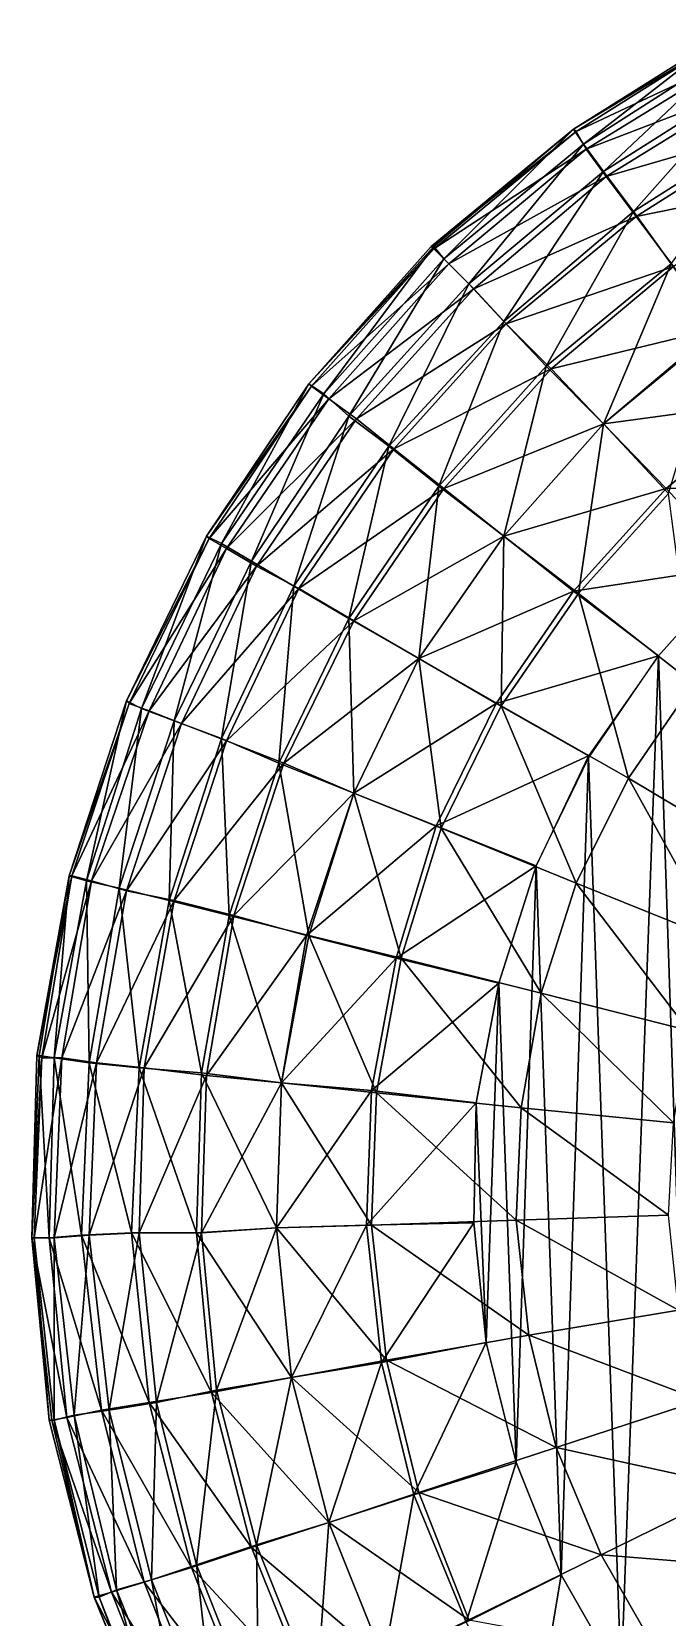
# Model space of a CAD drawing. Header units: metres. Extents: x -0.053 to 0.053, y -0.053 to 0.052.
# Drawn here: x -0.0526 to -0.0272, y -0.017 to 0.0465 of the extents above; entities that cross this region are included whole.
import ezdxf

# ---------------------------------------------------------------- set-up
doc = ezdxf.new("R2010")
doc.units = ezdxf.units.M
doc.layers.add('Object_1', color=22, linetype='CONTINUOUS')
doc.layers.add('Object_2', color=22, linetype='CONTINUOUS')

msp = doc.modelspace()

# ---------------------------------------------------------------- linework, layer by layer
at = {"layer": 'Object_1'}
for points in [[(-0.0309, 0.0426, 0.0139), (-0.0305, 0.042, 0.0215), (-0.0247, 0.0465, 0.0139)], [(-0.0309, 0.0426, 0.0065), (-0.0309, 0.0426, 0.0139), (-0.0247, 0.0465, 0.0065)], [(-0.0247, 0.0465, 0.0139), (-0.0247, 0.0465, 0.0065), (-0.0309, 0.0426, 0.0139)], [(-0.0247, 0.0465, 0.0065), (-0.0246, 0.0464, 0.0041), (-0.0309, 0.0426, 0.0065)], [(-0.0308, 0.0425, 0.0041), (-0.0309, 0.0426, 0.0065), (-0.0246, 0.0464, 0.0041)], [(-0.0246, 0.0464, 0.0041), (-0.0242, 0.0456, -0.0025), (-0.0308, 0.0425, 0.0041)], [(-0.0244, 0.0459, 0.0215), (-0.0247, 0.0465, 0.0139), (-0.0305, 0.042, 0.0215)], [(-0.0305, 0.042, 0.0215), (-0.0297, 0.0409, 0.0295), (-0.0244, 0.0459, 0.0215)], [(-0.0237, 0.0447, 0.0295), (-0.0244, 0.0459, 0.0215), (-0.0297, 0.0409, 0.0295)], [(-0.0304, 0.0418, -0.0025), (-0.0308, 0.0425, 0.0041), (-0.0242, 0.0456, -0.0025)], [(-0.0242, 0.0456, -0.0025), (-0.0236, 0.0444, -0.0086), (-0.0304, 0.0418, -0.0025)], [(-0.0297, 0.0409, 0.0295), (-0.0285, 0.0393, 0.0378), (-0.0237, 0.0447, 0.0295)], [(-0.0228, 0.0429, 0.0378), (-0.0237, 0.0447, 0.0295), (-0.0285, 0.0393, 0.0378)], [(-0.0296, 0.0407, -0.0086), (-0.0304, 0.0418, -0.0025), (-0.0236, 0.0444, -0.0086)], [(-0.0236, 0.0444, -0.0086), (-0.0227, 0.0427, -0.0144), (-0.0296, 0.0407, -0.0086)], [(-0.0366, 0.0379, 0.0065), (-0.0365, 0.0379, 0.0139), (-0.0309, 0.0426, 0.0065)], [(-0.0309, 0.0426, 0.0065), (-0.0308, 0.0425, 0.0041), (-0.0366, 0.0379, 0.0065)], [(-0.0365, 0.0379, 0.0139), (-0.0361, 0.0374, 0.0215), (-0.0309, 0.0426, 0.0139)], [(-0.0309, 0.0426, 0.0139), (-0.0309, 0.0426, 0.0065), (-0.0365, 0.0379, 0.0139)], [(-0.0305, 0.042, 0.0215), (-0.0309, 0.0426, 0.0139), (-0.0361, 0.0374, 0.0215)], [(-0.0284, 0.0391, -0.0144), (-0.0296, 0.0407, -0.0086), (-0.0227, 0.0427, -0.0144)], [(-0.0285, 0.0393, 0.0378), (-0.027, 0.0372, 0.0456), (-0.0228, 0.0429, 0.0378)], [(-0.0227, 0.0427, -0.0144), (-0.0215, 0.0405, -0.0197), (-0.0284, 0.0391, -0.0144)], [(-0.0365, 0.0378, 0.0041), (-0.0366, 0.0379, 0.0065), (-0.0308, 0.0425, 0.0041)], [(-0.0308, 0.0425, 0.0041), (-0.0304, 0.0418, -0.0025), (-0.0365, 0.0378, 0.0041)], [(-0.0361, 0.0374, 0.0215), (-0.0351, 0.0364, 0.0295), (-0.0305, 0.042, 0.0215)], [(-0.0297, 0.0409, 0.0295), (-0.0305, 0.042, 0.0215), (-0.0351, 0.0364, 0.0295)], [(-0.0359, 0.0372, -0.0025), (-0.0365, 0.0378, 0.0041), (-0.0304, 0.0418, -0.0025)], [(-0.0304, 0.0418, -0.0025), (-0.0296, 0.0407, -0.0086), (-0.0359, 0.0372, -0.0025)], [(-0.0349, 0.0362, -0.0086), (-0.0359, 0.0372, -0.0025), (-0.0296, 0.0407, -0.0086)], [(-0.0351, 0.0364, 0.0295), (-0.0337, 0.0349, 0.0378), (-0.0297, 0.0409, 0.0295)], [(-0.0296, 0.0407, -0.0086), (-0.0284, 0.0391, -0.0144), (-0.0349, 0.0362, -0.0086)], [(-0.0285, 0.0393, 0.0378), (-0.0297, 0.0409, 0.0295), (-0.0337, 0.0349, 0.0378)], [(-0.0269, 0.0371, -0.0197), (-0.0284, 0.0391, -0.0144), (-0.0215, 0.0405, -0.0197)], [(-0.0336, 0.0348, -0.0144), (-0.0349, 0.0362, -0.0086), (-0.0284, 0.0391, -0.0144)], [(-0.0337, 0.0349, 0.0378), (-0.032, 0.0331, 0.0456), (-0.0285, 0.0393, 0.0378)], [(-0.0284, 0.0391, -0.0144), (-0.0269, 0.0371, -0.0197), (-0.0336, 0.0348, -0.0144)], [(-0.027, 0.0372, 0.0456), (-0.0285, 0.0393, 0.0378), (-0.032, 0.0331, 0.0456)], [(-0.0415, 0.0324, 0.0139), (-0.0409, 0.032, 0.0215), (-0.0365, 0.0379, 0.0139)], [(-0.0415, 0.0324, 0.0065), (-0.0415, 0.0324, 0.0139), (-0.0366, 0.0379, 0.0065)], [(-0.0365, 0.0379, 0.0139), (-0.0366, 0.0379, 0.0065), (-0.0415, 0.0324, 0.0139)], [(-0.0366, 0.0379, 0.0065), (-0.0365, 0.0378, 0.0041), (-0.0415, 0.0324, 0.0065)], [(-0.0414, 0.0323, 0.0041), (-0.0415, 0.0324, 0.0065), (-0.0365, 0.0378, 0.0041)], [(-0.0365, 0.0378, 0.0041), (-0.0359, 0.0372, -0.0025), (-0.0414, 0.0323, 0.0041)], [(-0.0361, 0.0374, 0.0215), (-0.0365, 0.0379, 0.0139), (-0.0409, 0.032, 0.0215)], [(-0.0407, 0.0318, -0.0025), (-0.0414, 0.0323, 0.0041), (-0.0359, 0.0372, -0.0025)], [(-0.0409, 0.032, 0.0215), (-0.0399, 0.0311, 0.0295), (-0.0361, 0.0374, 0.0215)], [(-0.0359, 0.0372, -0.0025), (-0.0349, 0.0362, -0.0086), (-0.0407, 0.0318, -0.0025)], [(-0.0351, 0.0364, 0.0295), (-0.0361, 0.0374, 0.0215), (-0.0399, 0.0311, 0.0295)], [(-0.0318, 0.033, -0.0197), (-0.0336, 0.0348, -0.0144), (-0.0269, 0.0371, -0.0197)], [(-0.032, 0.0331, 0.0456), (-0.0297, 0.0308, 0.0536), (-0.027, 0.0372, 0.0456)], [(-0.0269, 0.0371, -0.0197), (-0.0252, 0.0346, -0.0246), (-0.0318, 0.033, -0.0197)], [(-0.0251, 0.0346, 0.0536), (-0.027, 0.0372, 0.0456), (-0.0297, 0.0308, 0.0536)], [(-0.0396, 0.031, -0.0086), (-0.0407, 0.0318, -0.0025), (-0.0349, 0.0362, -0.0086)], [(-0.0399, 0.0311, 0.0295), (-0.0383, 0.0299, 0.0378), (-0.0351, 0.0364, 0.0295)], [(-0.0349, 0.0362, -0.0086), (-0.0336, 0.0348, -0.0144), (-0.0396, 0.031, -0.0086)], [(-0.0337, 0.0349, 0.0378), (-0.0351, 0.0364, 0.0295), (-0.0383, 0.0299, 0.0378)], [(-0.0381, 0.0298, -0.0144), (-0.0396, 0.031, -0.0086), (-0.0336, 0.0348, -0.0144)], [(-0.0383, 0.0299, 0.0378), (-0.0363, 0.0283, 0.0456), (-0.0337, 0.0349, 0.0378)], [(-0.0336, 0.0348, -0.0144), (-0.0318, 0.033, -0.0197), (-0.0381, 0.0298, -0.0144)], [(-0.032, 0.0331, 0.0456), (-0.0337, 0.0349, 0.0378), (-0.0363, 0.0283, 0.0456)], [(-0.0297, 0.0308, -0.0246), (-0.0318, 0.033, -0.0197), (-0.0252, 0.0346, -0.0246)], [(-0.0297, 0.0308, 0.0536), (-0.0271, 0.028, 0.0615), (-0.0251, 0.0346, 0.0536)], [(-0.0252, 0.0346, -0.0246), (-0.023, 0.0317, -0.0292), (-0.0297, 0.0308, -0.0246)], [(-0.0363, 0.0283, 0.0456), (-0.0337, 0.0263, 0.0536), (-0.032, 0.0331, 0.0456)], [(-0.0297, 0.0308, 0.0536), (-0.032, 0.0331, 0.0456), (-0.0337, 0.0263, 0.0536)], [(-0.0456, 0.0263, 0.0139), (-0.045, 0.026, 0.0215), (-0.0415, 0.0324, 0.0139)], [(-0.0456, 0.0263, 0.0065), (-0.0456, 0.0263, 0.0139), (-0.0415, 0.0324, 0.0065)], [(-0.0415, 0.0324, 0.0139), (-0.0415, 0.0324, 0.0065), (-0.0456, 0.0263, 0.0139)], [(-0.0415, 0.0324, 0.0065), (-0.0414, 0.0323, 0.0041), (-0.0456, 0.0263, 0.0065)], [(-0.0409, 0.032, 0.0215), (-0.0415, 0.0324, 0.0139), (-0.045, 0.026, 0.0215)], [(-0.0361, 0.0282, -0.0197), (-0.0381, 0.0298, -0.0144), (-0.0318, 0.033, -0.0197)], [(-0.0318, 0.033, -0.0197), (-0.0297, 0.0308, -0.0246), (-0.0361, 0.0282, -0.0197)], [(-0.0455, 0.0262, 0.0041), (-0.0456, 0.0263, 0.0065), (-0.0414, 0.0323, 0.0041)], [(-0.0414, 0.0323, 0.0041), (-0.0407, 0.0318, -0.0025), (-0.0455, 0.0262, 0.0041)], [(-0.0448, 0.0258, -0.0025), (-0.0455, 0.0262, 0.0041), (-0.0407, 0.0318, -0.0025)], [(-0.045, 0.026, 0.0215), (-0.0438, 0.0253, 0.0295), (-0.0409, 0.032, 0.0215)], [(-0.0407, 0.0318, -0.0025), (-0.0396, 0.031, -0.0086), (-0.0448, 0.0258, -0.0025)], [(-0.0399, 0.0311, 0.0295), (-0.0409, 0.032, 0.0215), (-0.0438, 0.0253, 0.0295)], [(-0.0272, 0.0282, -0.0292), (-0.0297, 0.0308, -0.0246), (-0.023, 0.0317, -0.0292)], [(-0.023, 0.0317, -0.0292), (-0.0205, 0.0283, -0.0334), (-0.0272, 0.0282, -0.0292)], [(-0.0436, 0.0251, -0.0086), (-0.0448, 0.0258, -0.0025), (-0.0396, 0.031, -0.0086)], [(-0.0438, 0.0253, 0.0295), (-0.0421, 0.0243, 0.0378), (-0.0399, 0.0311, 0.0295)], [(-0.0396, 0.031, -0.0086), (-0.0381, 0.0298, -0.0144), (-0.0436, 0.0251, -0.0086)], [(-0.0383, 0.0299, 0.0378), (-0.0399, 0.0311, 0.0295), (-0.0421, 0.0243, 0.0378)], [(-0.0337, 0.0263, -0.0246), (-0.0361, 0.0282, -0.0197), (-0.0297, 0.0308, -0.0246)], [(-0.0337, 0.0263, 0.0536), (-0.0307, 0.024, 0.0615), (-0.0297, 0.0308, 0.0536)], [(-0.0297, 0.0308, -0.0246), (-0.0272, 0.0282, -0.0292), (-0.0337, 0.0263, -0.0246)], [(-0.0271, 0.028, 0.0615), (-0.0297, 0.0308, 0.0536), (-0.0307, 0.024, 0.0615)], [(-0.0421, 0.0243, 0.0378), (-0.0399, 0.023, 0.0456), (-0.0383, 0.0299, 0.0378)], [(-0.0363, 0.0283, 0.0456), (-0.0383, 0.0299, 0.0378), (-0.0399, 0.023, 0.0456)], [(-0.0419, 0.0242, -0.0144), (-0.0436, 0.0251, -0.0086), (-0.0381, 0.0298, -0.0144)], [(-0.0381, 0.0298, -0.0144), (-0.0361, 0.0282, -0.0197), (-0.0419, 0.0242, -0.0144)], [(-0.0397, 0.0229, -0.0197), (-0.0419, 0.0242, -0.0144), (-0.0361, 0.0282, -0.0197)], [(-0.0399, 0.023, 0.0456), (-0.0371, 0.0214, 0.0536), (-0.0363, 0.0283, 0.0456)], [(-0.0361, 0.0282, -0.0197), (-0.0337, 0.0263, -0.0246), (-0.0397, 0.0229, -0.0197)], [(-0.0337, 0.0263, 0.0536), (-0.0363, 0.0283, 0.0456), (-0.0371, 0.0214, 0.0536)], [(-0.0309, 0.0241, -0.0292), (-0.0337, 0.0263, -0.0246), (-0.0272, 0.0282, -0.0292)], [(-0.0272, 0.0282, -0.0292), (-0.0243, 0.0251, -0.0334), (-0.0309, 0.0241, -0.0292)], [(-0.0307, 0.024, 0.0615), (-0.0261, 0.0204, 0.072), (-0.0271, 0.028, 0.0615)], [(-0.0243, 0.0251, -0.0334), (-0.0272, 0.0282, -0.0292), (-0.0205, 0.0283, -0.0334)], [(-0.0488, 0.0197, 0.0139), (-0.0482, 0.0194, 0.0215), (-0.0456, 0.0263, 0.0139)], [(-0.0488, 0.0197, 0.0065), (-0.0488, 0.0197, 0.0139), (-0.0456, 0.0263, 0.0065)], [(-0.0456, 0.0263, 0.0139), (-0.0456, 0.0263, 0.0065), (-0.0488, 0.0197, 0.0139)], [(-0.0456, 0.0263, 0.0065), (-0.0455, 0.0262, 0.0041), (-0.0488, 0.0197, 0.0065)], [(-0.0487, 0.0196, 0.0041), (-0.0488, 0.0197, 0.0065), (-0.0455, 0.0262, 0.0041)], [(-0.0455, 0.0262, 0.0041), (-0.0448, 0.0258, -0.0025), (-0.0487, 0.0196, 0.0041)], [(-0.045, 0.026, 0.0215), (-0.0456, 0.0263, 0.0139), (-0.0482, 0.0194, 0.0215)], [(-0.0371, 0.0214, -0.0246), (-0.0397, 0.0229, -0.0197), (-0.0337, 0.0263, -0.0246)], [(-0.0371, 0.0214, 0.0536), (-0.0338, 0.0195, 0.0615), (-0.0337, 0.0263, 0.0536)], [(-0.0337, 0.0263, -0.0246), (-0.0309, 0.0241, -0.0292), (-0.0371, 0.0214, -0.0246)], [(-0.0307, 0.024, 0.0615), (-0.0337, 0.0263, 0.0536), (-0.0338, 0.0195, 0.0615)], [(-0.0479, 0.0193, -0.0025), (-0.0487, 0.0196, 0.0041), (-0.0448, 0.0258, -0.0025)], [(-0.0482, 0.0194, 0.0215), (-0.0469, 0.0189, 0.0295), (-0.045, 0.026, 0.0215)], [(-0.0448, 0.0258, -0.0025), (-0.0436, 0.0251, -0.0086), (-0.0479, 0.0193, -0.0025)], [(-0.0438, 0.0253, 0.0295), (-0.045, 0.026, 0.0215), (-0.0469, 0.0189, 0.0295)], [(-0.0466, 0.0188, -0.0086), (-0.0479, 0.0193, -0.0025), (-0.0436, 0.0251, -0.0086)], [(-0.0469, 0.0189, 0.0295), (-0.045, 0.0182, 0.0378), (-0.0438, 0.0253, 0.0295)], [(-0.0436, 0.0251, -0.0086), (-0.0419, 0.0242, -0.0144), (-0.0466, 0.0188, -0.0086)], [(-0.0421, 0.0243, 0.0378), (-0.0438, 0.0253, 0.0295), (-0.045, 0.0182, 0.0378)], [(-0.0275, 0.0215, -0.0334), (-0.0309, 0.0241, -0.0292), (-0.0243, 0.0251, -0.0334)], [(-0.0448, 0.0181, -0.0144), (-0.0466, 0.0188, -0.0086), (-0.0419, 0.0242, -0.0144)], [(-0.045, 0.0182, 0.0378), (-0.0427, 0.0172, 0.0456), (-0.0421, 0.0243, 0.0378)], [(-0.0419, 0.0242, -0.0144), (-0.0397, 0.0229, -0.0197), (-0.0448, 0.0181, -0.0144)], [(-0.0399, 0.023, 0.0456), (-0.0421, 0.0243, 0.0378), (-0.0427, 0.0172, 0.0456)], [(-0.034, 0.0196, -0.0292), (-0.0371, 0.0214, -0.0246), (-0.0309, 0.0241, -0.0292)], [(-0.0309, 0.0241, -0.0292), (-0.0275, 0.0215, -0.0334), (-0.034, 0.0196, -0.0292)], [(-0.0338, 0.0195, 0.0615), (-0.0287, 0.0166, 0.072), (-0.0307, 0.024, 0.0615)], [(-0.0261, 0.0204, 0.072), (-0.0307, 0.024, 0.0615), (-0.0287, 0.0166, 0.072)], [(-0.0425, 0.0172, -0.0197), (-0.0448, 0.0181, -0.0144), (-0.0397, 0.0229, -0.0197)], [(-0.0427, 0.0172, 0.0456), (-0.0397, 0.016, 0.0536), (-0.0399, 0.023, 0.0456)], [(-0.0397, 0.0229, -0.0197), (-0.0371, 0.0214, -0.0246), (-0.0425, 0.0172, -0.0197)], [(-0.0371, 0.0214, 0.0536), (-0.0399, 0.023, 0.0456), (-0.0397, 0.016, 0.0536)], [(-0.0397, 0.016, -0.0246), (-0.0425, 0.0172, -0.0197), (-0.0371, 0.0214, -0.0246)], [(-0.0397, 0.016, 0.0536), (-0.0362, 0.0146, 0.0615), (-0.0371, 0.0214, 0.0536)], [(-0.0371, 0.0214, -0.0246), (-0.034, 0.0196, -0.0292), (-0.0397, 0.016, -0.0246)], [(-0.0338, 0.0195, 0.0615), (-0.0371, 0.0214, 0.0536), (-0.0362, 0.0146, 0.0615)], [(-0.0303, 0.0175, -0.0334), (-0.034, 0.0196, -0.0292), (-0.0275, 0.0215, -0.0334)], [(-0.0287, 0.0166, 0.072), (-0.0235, 0.0135, 0.0825), (-0.0261, 0.0204, 0.072)], [(-0.0511, 0.0127, 0.0139), (-0.0504, 0.0125, 0.0215), (-0.0488, 0.0197, 0.0139)], [(-0.0511, 0.0127, 0.0065), (-0.0511, 0.0127, 0.0139), (-0.0488, 0.0197, 0.0065)], [(-0.0488, 0.0197, 0.0139), (-0.0488, 0.0197, 0.0065), (-0.0511, 0.0127, 0.0139)], [(-0.0488, 0.0197, 0.0065), (-0.0487, 0.0196, 0.0041), (-0.0511, 0.0127, 0.0065)], [(-0.0482, 0.0194, 0.0215), (-0.0488, 0.0197, 0.0139), (-0.0504, 0.0125, 0.0215)], [(-0.051, 0.0127, 0.0041), (-0.0511, 0.0127, 0.0065), (-0.0487, 0.0196, 0.0041)], [(-0.0487, 0.0196, 0.0041), (-0.0479, 0.0193, -0.0025), (-0.051, 0.0127, 0.0041)], [(-0.0502, 0.0125, -0.0025), (-0.051, 0.0127, 0.0041), (-0.0479, 0.0193, -0.0025)], [(-0.0504, 0.0125, 0.0215), (-0.0491, 0.0122, 0.0295), (-0.0482, 0.0194, 0.0215)], [(-0.0479, 0.0193, -0.0025), (-0.0466, 0.0188, -0.0086), (-0.0502, 0.0125, -0.0025)], [(-0.0469, 0.0189, 0.0295), (-0.0482, 0.0194, 0.0215), (-0.0491, 0.0122, 0.0295)], [(-0.0364, 0.0147, -0.0292), (-0.0397, 0.016, -0.0246), (-0.034, 0.0196, -0.0292)], [(-0.034, 0.0196, -0.0292), (-0.0303, 0.0175, -0.0334), (-0.0364, 0.0147, -0.0292)], [(-0.0362, 0.0146, 0.0615), (-0.0308, 0.0124, 0.072), (-0.0338, 0.0195, 0.0615)], [(-0.0287, 0.0166, 0.072), (-0.0338, 0.0195, 0.0615), (-0.0308, 0.0124, 0.072)], [(-0.0488, 0.0121, -0.0086), (-0.0502, 0.0125, -0.0025), (-0.0466, 0.0188, -0.0086)], [(-0.0491, 0.0122, 0.0295), (-0.0471, 0.0117, 0.0378), (-0.0469, 0.0189, 0.0295)], [(-0.0466, 0.0188, -0.0086), (-0.0448, 0.0181, -0.0144), (-0.0488, 0.0121, -0.0086)], [(-0.045, 0.0182, 0.0378), (-0.0469, 0.0189, 0.0295), (-0.0471, 0.0117, 0.0378)], [(-0.0469, 0.0117, -0.0144), (-0.0488, 0.0121, -0.0086), (-0.0448, 0.0181, -0.0144)], [(-0.0471, 0.0117, 0.0378), (-0.0447, 0.0111, 0.0456), (-0.045, 0.0182, 0.0378)], [(-0.0448, 0.0181, -0.0144), (-0.0425, 0.0172, -0.0197), (-0.0469, 0.0117, -0.0144)], [(-0.0427, 0.0172, 0.0456), (-0.045, 0.0182, 0.0378), (-0.0447, 0.0111, 0.0456)], [(-0.0445, 0.0111, -0.0197), (-0.0469, 0.0117, -0.0144), (-0.0425, 0.0172, -0.0197)], [(-0.0447, 0.0111, 0.0456), (-0.0415, 0.0103, 0.0536), (-0.0427, 0.0172, 0.0456)], [(-0.0425, 0.0172, -0.0197), (-0.0397, 0.016, -0.0246), (-0.0445, 0.0111, -0.0197)], [(-0.0397, 0.016, 0.0536), (-0.0427, 0.0172, 0.0456), (-0.0415, 0.0103, 0.0536)], [(-0.0324, 0.0131, -0.0334), (-0.0364, 0.0147, -0.0292), (-0.0303, 0.0175, -0.0334)], [(-0.0308, 0.0124, 0.072), (-0.0251, 0.0101, 0.0825), (-0.0287, 0.0166, 0.072)], [(-0.0235, 0.0135, 0.0825), (-0.0287, 0.0166, 0.072), (-0.0251, 0.0101, 0.0825)], [(-0.0416, 0.0103, -0.0246), (-0.0445, 0.0111, -0.0197), (-0.0397, 0.016, -0.0246)], [(-0.0397, 0.016, -0.0246), (-0.0364, 0.0147, -0.0292), (-0.0416, 0.0103, -0.0246)], [(-0.0415, 0.0103, 0.0536), (-0.0378, 0.0094, 0.0615), (-0.0397, 0.016, 0.0536)], [(-0.0362, 0.0146, 0.0615), (-0.0397, 0.016, 0.0536), (-0.0378, 0.0094, 0.0615)], [(-0.038, 0.0094, -0.0292), (-0.0416, 0.0103, -0.0246), (-0.0364, 0.0147, -0.0292)], [(-0.0364, 0.0147, -0.0292), (-0.0324, 0.0131, -0.0334), (-0.038, 0.0094, -0.0292)], [(-0.0378, 0.0094, 0.0615), (-0.0322, 0.008, 0.072), (-0.0362, 0.0146, 0.0615)], [(-0.0308, 0.0124, 0.072), (-0.0362, 0.0146, 0.0615), (-0.0322, 0.008, 0.072)], [(-0.0339, 0.0084, -0.0334), (-0.038, 0.0094, -0.0292), (-0.0324, 0.0131, -0.0334)], [(-0.0524, 0.0055, 0.0065), (-0.0523, 0.0055, 0.0139), (-0.0511, 0.0127, 0.0065)], [(-0.0522, 0.0054, 0.0041), (-0.0524, 0.0055, 0.0065), (-0.051, 0.0127, 0.0041)], [(-0.0511, 0.0127, 0.0065), (-0.051, 0.0127, 0.0041), (-0.0524, 0.0055, 0.0065)], [(-0.0523, 0.0055, 0.0139), (-0.0517, 0.0054, 0.0215), (-0.0511, 0.0127, 0.0139)], [(-0.0511, 0.0127, 0.0139), (-0.0511, 0.0127, 0.0065), (-0.0523, 0.0055, 0.0139)], [(-0.051, 0.0127, 0.0041), (-0.0502, 0.0125, -0.0025), (-0.0522, 0.0054, 0.0041)], [(-0.0514, 0.0054, -0.0025), (-0.0522, 0.0054, 0.0041), (-0.0502, 0.0125, -0.0025)], [(-0.0504, 0.0125, 0.0215), (-0.0511, 0.0127, 0.0139), (-0.0517, 0.0054, 0.0215)], [(-0.0517, 0.0054, 0.0215), (-0.0503, 0.0052, 0.0295), (-0.0504, 0.0125, 0.0215)], [(-0.0502, 0.0125, -0.0025), (-0.0488, 0.0121, -0.0086), (-0.0514, 0.0054, -0.0025)], [(-0.05, 0.0052, -0.0086), (-0.0514, 0.0054, -0.0025), (-0.0488, 0.0121, -0.0086)], [(-0.0491, 0.0122, 0.0295), (-0.0504, 0.0125, 0.0215), (-0.0503, 0.0052, 0.0295)], [(-0.0503, 0.0052, 0.0295), (-0.0483, 0.005, 0.0378), (-0.0491, 0.0122, 0.0295)], [(-0.0488, 0.0121, -0.0086), (-0.0469, 0.0117, -0.0144), (-0.05, 0.0052, -0.0086)], [(-0.0471, 0.0117, 0.0378), (-0.0491, 0.0122, 0.0295), (-0.0483, 0.005, 0.0378)], [(-0.0322, 0.008, 0.072), (-0.0263, 0.0065, 0.0825), (-0.0308, 0.0124, 0.072)], [(-0.0251, 0.0101, 0.0825), (-0.0308, 0.0124, 0.072), (-0.0263, 0.0065, 0.0825)], [(-0.0481, 0.005, -0.0144), (-0.05, 0.0052, -0.0086), (-0.0469, 0.0117, -0.0144)], [(-0.0483, 0.005, 0.0378), (-0.0458, 0.0048, 0.0456), (-0.0471, 0.0117, 0.0378)], [(-0.0469, 0.0117, -0.0144), (-0.0445, 0.0111, -0.0197), (-0.0481, 0.005, -0.0144)], [(-0.0447, 0.0111, 0.0456), (-0.0471, 0.0117, 0.0378), (-0.0458, 0.0048, 0.0456)], [(-0.0456, 0.0047, -0.0197), (-0.0481, 0.005, -0.0144), (-0.0445, 0.0111, -0.0197)], [(-0.0458, 0.0048, 0.0456), (-0.0426, 0.0044, 0.0536), (-0.0447, 0.0111, 0.0456)], [(-0.0445, 0.0111, -0.0197), (-0.0416, 0.0103, -0.0246), (-0.0456, 0.0047, -0.0197)], [(-0.0415, 0.0103, 0.0536), (-0.0447, 0.0111, 0.0456), (-0.0426, 0.0044, 0.0536)], [(-0.0426, 0.0044, -0.0246), (-0.0456, 0.0047, -0.0197), (-0.0416, 0.0103, -0.0246)], [(-0.0426, 0.0044, 0.0536), (-0.0388, 0.004, 0.0615), (-0.0415, 0.0103, 0.0536)], [(-0.0416, 0.0103, -0.0246), (-0.038, 0.0094, -0.0292), (-0.0426, 0.0044, -0.0246)], [(-0.0378, 0.0094, 0.0615), (-0.0415, 0.0103, 0.0536), (-0.0388, 0.004, 0.0615)], [(-0.039, 0.0041, -0.0292), (-0.0426, 0.0044, -0.0246), (-0.038, 0.0094, -0.0292)], [(-0.038, 0.0094, -0.0292), (-0.0339, 0.0084, -0.0334), (-0.039, 0.0041, -0.0292)], [(-0.0388, 0.004, 0.0615), (-0.033, 0.0034, 0.072), (-0.0378, 0.0094, 0.0615)], [(-0.0322, 0.008, 0.072), (-0.0378, 0.0094, 0.0615), (-0.033, 0.0034, 0.072)], [(-0.0348, 0.0036, -0.0334), (-0.039, 0.0041, -0.0292), (-0.0339, 0.0084, -0.0334)], [(-0.033, 0.0034, 0.072), (-0.0269, 0.0028, 0.0825), (-0.0322, 0.008, 0.072)], [(-0.0263, 0.0065, 0.0825), (-0.0322, 0.008, 0.072), (-0.0269, 0.0028, 0.0825)], [(-0.0526, -0.0018, 0.0139), (-0.0519, -0.0018, 0.0215), (-0.0523, 0.0055, 0.0139)], [(-0.0526, -0.0018, 0.0065), (-0.0526, -0.0018, 0.0139), (-0.0524, 0.0055, 0.0065)], [(-0.0523, 0.0055, 0.0139), (-0.0524, 0.0055, 0.0065), (-0.0526, -0.0018, 0.0139)], [(-0.0524, 0.0055, 0.0065), (-0.0522, 0.0054, 0.0041), (-0.0526, -0.0018, 0.0065)], [(-0.0525, -0.0018, 0.0041), (-0.0526, -0.0018, 0.0065), (-0.0522, 0.0054, 0.0041)], [(-0.0517, -0.0018, -0.0025), (-0.0525, -0.0018, 0.0041), (-0.0514, 0.0054, -0.0025)], [(-0.0522, 0.0054, 0.0041), (-0.0514, 0.0054, -0.0025), (-0.0525, -0.0018, 0.0041)], [(-0.0517, 0.0054, 0.0215), (-0.0523, 0.0055, 0.0139), (-0.0519, -0.0018, 0.0215)], [(-0.0519, -0.0018, 0.0215), (-0.0506, -0.0017, 0.0295), (-0.0517, 0.0054, 0.0215)], [(-0.0503, 0.0052, 0.0295), (-0.0517, 0.0054, 0.0215), (-0.0506, -0.0017, 0.0295)], [(-0.0514, 0.0054, -0.0025), (-0.05, 0.0052, -0.0086), (-0.0517, -0.0018, -0.0025)], [(-0.0503, -0.0017, -0.0086), (-0.0517, -0.0018, -0.0025), (-0.05, 0.0052, -0.0086)], [(-0.0506, -0.0017, 0.0295), (-0.0486, -0.0016, 0.0378), (-0.0503, 0.0052, 0.0295)], [(-0.0483, 0.005, 0.0378), (-0.0503, 0.0052, 0.0295), (-0.0486, -0.0016, 0.0378)], [(-0.05, 0.0052, -0.0086), (-0.0481, 0.005, -0.0144), (-0.0503, -0.0017, -0.0086)], [(-0.0483, -0.0016, -0.0144), (-0.0503, -0.0017, -0.0086), (-0.0481, 0.005, -0.0144)], [(-0.0486, -0.0016, 0.0378), (-0.046, -0.0016, 0.0456), (-0.0483, 0.005, 0.0378)], [(-0.0458, 0.0048, 0.0456), (-0.0483, 0.005, 0.0378), (-0.046, -0.0016, 0.0456)], [(-0.0481, 0.005, -0.0144), (-0.0456, 0.0047, -0.0197), (-0.0483, -0.0016, -0.0144)], [(-0.0458, -0.0016, -0.0197), (-0.0483, -0.0016, -0.0144), (-0.0456, 0.0047, -0.0197)], [(-0.046, -0.0016, 0.0456), (-0.0428, -0.0014, 0.0536), (-0.0458, 0.0048, 0.0456)], [(-0.0426, 0.0044, 0.0536), (-0.0458, 0.0048, 0.0456), (-0.0428, -0.0014, 0.0536)], [(-0.0456, 0.0047, -0.0197), (-0.0426, 0.0044, -0.0246), (-0.0458, -0.0016, -0.0197)], [(-0.0428, -0.0014, -0.0246), (-0.0458, -0.0016, -0.0197), (-0.0426, 0.0044, -0.0246)], [(-0.0428, -0.0014, 0.0536), (-0.039, -0.0013, 0.0615), (-0.0426, 0.0044, 0.0536)], [(-0.0426, 0.0044, -0.0246), (-0.039, 0.0041, -0.0292), (-0.0428, -0.0014, -0.0246)], [(-0.0392, -0.0013, -0.0292), (-0.0428, -0.0014, -0.0246), (-0.039, 0.0041, -0.0292)], [(-0.0388, 0.004, 0.0615), (-0.0426, 0.0044, 0.0536), (-0.039, -0.0013, 0.0615)], [(-0.039, 0.0041, -0.0292), (-0.0348, 0.0036, -0.0334), (-0.0392, -0.0013, -0.0292)], [(-0.039, -0.0013, 0.0615), (-0.0332, -0.0011, 0.072), (-0.0388, 0.004, 0.0615)], [(-0.033, 0.0034, 0.072), (-0.0388, 0.004, 0.0615), (-0.0332, -0.0011, 0.072)], [(-0.0349, -0.0012, -0.0334), (-0.0392, -0.0013, -0.0292), (-0.0348, 0.0036, -0.0334)], [(-0.0332, -0.0011, 0.072), (-0.0271, -0.0009, 0.0825), (-0.033, 0.0034, 0.072)], [(-0.0269, 0.0028, 0.0825), (-0.033, 0.0034, 0.072), (-0.0271, -0.0009, 0.0825)], [(-0.0392, -0.0013, -0.0292), (-0.0349, -0.0012, -0.0334), (-0.0386, -0.0068, -0.0292)], [(-0.0332, -0.0011, 0.072), (-0.039, -0.0013, 0.0615), (-0.0327, -0.0057, 0.072)], [(-0.0344, -0.006, -0.0334), (-0.0386, -0.0068, -0.0292), (-0.0349, -0.0012, -0.0334)], [(-0.0271, -0.0009, 0.0825), (-0.0332, -0.0011, 0.072), (-0.0267, -0.0047, 0.0825)], [(-0.0327, -0.0057, 0.072), (-0.0267, -0.0047, 0.0825), (-0.0332, -0.0011, 0.072)], [(-0.0518, -0.0091, 0.0139), (-0.0512, -0.009, 0.0215), (-0.0526, -0.0018, 0.0139)], [(-0.0519, -0.0018, 0.0215), (-0.0526, -0.0018, 0.0139), (-0.0512, -0.009, 0.0215)], [(-0.0519, -0.0091, 0.0065), (-0.0518, -0.0091, 0.0139), (-0.0526, -0.0018, 0.0065)], [(-0.0526, -0.0018, 0.0139), (-0.0526, -0.0018, 0.0065), (-0.0518, -0.0091, 0.0139)], [(-0.0526, -0.0018, 0.0065), (-0.0525, -0.0018, 0.0041), (-0.0519, -0.0091, 0.0065)], [(-0.0517, -0.0091, 0.0041), (-0.0519, -0.0091, 0.0065), (-0.0525, -0.0018, 0.0041)], [(-0.0525, -0.0018, 0.0041), (-0.0517, -0.0018, -0.0025), (-0.0517, -0.0091, 0.0041)], [(-0.0506, -0.0017, 0.0295), (-0.0519, -0.0018, 0.0215), (-0.0498, -0.0087, 0.0295)], [(-0.0512, -0.009, 0.0215), (-0.0498, -0.0087, 0.0295), (-0.0519, -0.0018, 0.0215)], [(-0.0517, -0.0018, -0.0025), (-0.0503, -0.0017, -0.0086), (-0.0509, -0.0089, -0.0025)], [(-0.0509, -0.0089, -0.0025), (-0.0517, -0.0091, 0.0041), (-0.0517, -0.0018, -0.0025)], [(-0.0495, -0.0087, -0.0086), (-0.0509, -0.0089, -0.0025), (-0.0503, -0.0017, -0.0086)], [(-0.0486, -0.0016, 0.0378), (-0.0506, -0.0017, 0.0295), (-0.0479, -0.0084, 0.0378)], [(-0.0498, -0.0087, 0.0295), (-0.0479, -0.0084, 0.0378), (-0.0506, -0.0017, 0.0295)], [(-0.0503, -0.0017, -0.0086), (-0.0483, -0.0016, -0.0144), (-0.0495, -0.0087, -0.0086)], [(-0.0476, -0.0084, -0.0144), (-0.0495, -0.0087, -0.0086), (-0.0483, -0.0016, -0.0144)], [(-0.0479, -0.0084, 0.0378), (-0.0454, -0.008, 0.0456), (-0.0486, -0.0016, 0.0378)], [(-0.046, -0.0016, 0.0456), (-0.0486, -0.0016, 0.0378), (-0.0454, -0.008, 0.0456)], [(-0.0483, -0.0016, -0.0144), (-0.0458, -0.0016, -0.0197), (-0.0476, -0.0084, -0.0144)], [(-0.0452, -0.0079, -0.0197), (-0.0476, -0.0084, -0.0144), (-0.0458, -0.0016, -0.0197)], [(-0.0428, -0.0014, 0.0536), (-0.046, -0.0016, 0.0456), (-0.0422, -0.0074, 0.0536)], [(-0.0454, -0.008, 0.0456), (-0.0422, -0.0074, 0.0536), (-0.046, -0.0016, 0.0456)], [(-0.0458, -0.0016, -0.0197), (-0.0428, -0.0014, -0.0246), (-0.0452, -0.0079, -0.0197)], [(-0.0422, -0.0074, -0.0246), (-0.0452, -0.0079, -0.0197), (-0.0428, -0.0014, -0.0246)], [(-0.039, -0.0013, 0.0615), (-0.0428, -0.0014, 0.0536), (-0.0384, -0.0067, 0.0615)], [(-0.0428, -0.0014, -0.0246), (-0.0392, -0.0013, -0.0292), (-0.0422, -0.0074, -0.0246)], [(-0.0422, -0.0074, 0.0536), (-0.0384, -0.0067, 0.0615), (-0.0428, -0.0014, 0.0536)], [(-0.0386, -0.0068, -0.0292), (-0.0422, -0.0074, -0.0246), (-0.0392, -0.0013, -0.0292)], [(-0.0384, -0.0067, 0.0615), (-0.0327, -0.0057, 0.072), (-0.039, -0.0013, 0.0615)], [(-0.0267, -0.0047, 0.0825), (-0.0327, -0.0057, 0.072), (-0.0258, -0.0083, 0.0825)], [(-0.0327, -0.0057, 0.072), (-0.0384, -0.0067, 0.0615), (-0.0316, -0.0102, 0.072)], [(-0.0316, -0.0102, 0.072), (-0.0258, -0.0083, 0.0825), (-0.0327, -0.0057, 0.072)], [(-0.0386, -0.0068, -0.0292), (-0.0344, -0.006, -0.0334), (-0.0373, -0.0121, -0.0292)], [(-0.0332, -0.0108, -0.0334), (-0.0373, -0.0121, -0.0292), (-0.0344, -0.006, -0.0334)], [(-0.0384, -0.0067, 0.0615), (-0.0422, -0.0074, 0.0536), (-0.0371, -0.012, 0.0615)], [(-0.0422, -0.0074, -0.0246), (-0.0386, -0.0068, -0.0292), (-0.0407, -0.0132, -0.0246)], [(-0.0373, -0.0121, -0.0292), (-0.0407, -0.0132, -0.0246), (-0.0386, -0.0068, -0.0292)], [(-0.0371, -0.012, 0.0615), (-0.0316, -0.0102, 0.072), (-0.0384, -0.0067, 0.0615)], [(-0.0422, -0.0074, 0.0536), (-0.0454, -0.008, 0.0456), (-0.0407, -0.0132, 0.0536)], [(-0.0452, -0.0079, -0.0197), (-0.0422, -0.0074, -0.0246), (-0.0436, -0.0141, -0.0197)], [(-0.0407, -0.0132, -0.0246), (-0.0436, -0.0141, -0.0197), (-0.0422, -0.0074, -0.0246)], [(-0.0407, -0.0132, 0.0536), (-0.0371, -0.012, 0.0615), (-0.0422, -0.0074, 0.0536)], [(-0.0454, -0.008, 0.0456), (-0.0479, -0.0084, 0.0378), (-0.0438, -0.0142, 0.0456)], [(-0.0476, -0.0084, -0.0144), (-0.0452, -0.0079, -0.0197), (-0.046, -0.0149, -0.0144)], [(-0.0436, -0.0141, -0.0197), (-0.046, -0.0149, -0.0144), (-0.0452, -0.0079, -0.0197)], [(-0.0438, -0.0142, 0.0456), (-0.0407, -0.0132, 0.0536), (-0.0454, -0.008, 0.0456)], [(-0.0498, -0.0087, 0.0295), (-0.0512, -0.009, 0.0215), (-0.0481, -0.0156, 0.0295)], [(-0.0509, -0.0089, -0.0025), (-0.0495, -0.0087, -0.0086), (-0.0492, -0.0159, -0.0025)], [(-0.0479, -0.0084, 0.0378), (-0.0498, -0.0087, 0.0295), (-0.0462, -0.015, 0.0378)], [(-0.0481, -0.0156, 0.0295), (-0.0462, -0.015, 0.0378), (-0.0498, -0.0087, 0.0295)], [(-0.0495, -0.0087, -0.0086), (-0.0476, -0.0084, -0.0144), (-0.0478, -0.0155, -0.0086)], [(-0.0478, -0.0155, -0.0086), (-0.0492, -0.0159, -0.0025), (-0.0495, -0.0087, -0.0086)], [(-0.0462, -0.015, 0.0378), (-0.0438, -0.0142, 0.0456), (-0.0479, -0.0084, 0.0378)], [(-0.046, -0.0149, -0.0144), (-0.0478, -0.0155, -0.0086), (-0.0476, -0.0084, -0.0144)], [(-0.0258, -0.0083, 0.0825), (-0.0316, -0.0102, 0.072), (-0.0243, -0.0118, 0.0825)], [(-0.0501, -0.0162, 0.0065), (-0.0501, -0.0162, 0.0139), (-0.0519, -0.0091, 0.0065)], [(-0.0518, -0.0091, 0.0139), (-0.0519, -0.0091, 0.0065), (-0.0501, -0.0162, 0.0139)], [(-0.0519, -0.0091, 0.0065), (-0.0517, -0.0091, 0.0041), (-0.0501, -0.0162, 0.0065)], [(-0.0512, -0.009, 0.0215), (-0.0518, -0.0091, 0.0139), (-0.0494, -0.016, 0.0215)], [(-0.0501, -0.0162, 0.0139), (-0.0494, -0.016, 0.0215), (-0.0518, -0.0091, 0.0139)], [(-0.0517, -0.0091, 0.0041), (-0.0509, -0.0089, -0.0025), (-0.0499, -0.0162, 0.0041)], [(-0.0499, -0.0162, 0.0041), (-0.0501, -0.0162, 0.0065), (-0.0517, -0.0091, 0.0041)], [(-0.0494, -0.016, 0.0215), (-0.0481, -0.0156, 0.0295), (-0.0512, -0.009, 0.0215)], [(-0.0492, -0.0159, -0.0025), (-0.0499, -0.0162, 0.0041), (-0.0509, -0.0089, -0.0025)], [(-0.0316, -0.0102, 0.072), (-0.0371, -0.012, 0.0615), (-0.0298, -0.0145, 0.072)], [(-0.0298, -0.0145, 0.072), (-0.0243, -0.0118, 0.0825), (-0.0316, -0.0102, 0.072)], [(-0.0373, -0.0121, -0.0292), (-0.0332, -0.0108, -0.0334), (-0.0352, -0.0172, -0.0292)], [(-0.0314, -0.0153, -0.0334), (-0.0352, -0.0172, -0.0292), (-0.0332, -0.0108, -0.0334)], [(-0.0371, -0.012, 0.0615), (-0.0407, -0.0132, 0.0536), (-0.0351, -0.0171, 0.0615)], [(-0.0351, -0.0171, 0.0615), (-0.0298, -0.0145, 0.072), (-0.0371, -0.012, 0.0615)], [(-0.0243, -0.0118, 0.0825), (-0.0298, -0.0145, 0.072), (-0.0224, -0.0151, 0.0825)], [(-0.0407, -0.0132, -0.0246), (-0.0373, -0.0121, -0.0292), (-0.0385, -0.0187, -0.0246)], [(-0.0352, -0.0172, -0.0292), (-0.0385, -0.0187, -0.0246), (-0.0373, -0.0121, -0.0292)], [(-0.0407, -0.0132, 0.0536), (-0.0438, -0.0142, 0.0456), (-0.0385, -0.0187, 0.0536)], [(-0.0436, -0.0141, -0.0197), (-0.0407, -0.0132, -0.0246), (-0.0412, -0.0201, -0.0197)], [(-0.0385, -0.0187, -0.0246), (-0.0412, -0.0201, -0.0197), (-0.0407, -0.0132, -0.0246)], [(-0.0385, -0.0187, 0.0536), (-0.0351, -0.0171, 0.0615), (-0.0407, -0.0132, 0.0536)], [(-0.0438, -0.0142, 0.0456), (-0.0462, -0.015, 0.0378), (-0.0414, -0.0202, 0.0456)], [(-0.046, -0.0149, -0.0144), (-0.0436, -0.0141, -0.0197), (-0.0435, -0.0212, -0.0144)], [(-0.0414, -0.0202, 0.0456), (-0.0385, -0.0187, 0.0536), (-0.0438, -0.0142, 0.0456)], [(-0.0412, -0.0201, -0.0197), (-0.0435, -0.0212, -0.0144), (-0.0436, -0.0141, -0.0197)], [(-0.0298, -0.0145, 0.072), (-0.0351, -0.0171, 0.0615), (-0.0275, -0.0185, 0.072)], [(-0.0275, -0.0185, 0.072), (-0.0224, -0.0151, 0.0825), (-0.0298, -0.0145, 0.072)], [(-0.0462, -0.015, 0.0378), (-0.0481, -0.0156, 0.0295), (-0.0437, -0.0213, 0.0378)], [(-0.0478, -0.0155, -0.0086), (-0.046, -0.0149, -0.0144), (-0.0452, -0.022, -0.0086)], [(-0.0437, -0.0213, 0.0378), (-0.0414, -0.0202, 0.0456), (-0.0462, -0.015, 0.0378)], [(-0.0435, -0.0212, -0.0144), (-0.0452, -0.022, -0.0086), (-0.046, -0.0149, -0.0144)], [(-0.0224, -0.0151, 0.0825), (-0.0275, -0.0185, 0.072), (-0.0201, -0.0181, 0.0825)], [(-0.0481, -0.0156, 0.0295), (-0.0494, -0.016, 0.0215), (-0.0455, -0.0222, 0.0295)], [(-0.0492, -0.0159, -0.0025), (-0.0478, -0.0155, -0.0086), (-0.0465, -0.0226, -0.0025)], [(-0.0455, -0.0222, 0.0295), (-0.0437, -0.0213, 0.0378), (-0.0481, -0.0156, 0.0295)], [(-0.0452, -0.022, -0.0086), (-0.0465, -0.0226, -0.0025), (-0.0478, -0.0155, -0.0086)], [(-0.0352, -0.0172, -0.0292), (-0.0314, -0.0153, -0.0334), (-0.0325, -0.0219, -0.0292)], [(-0.029, -0.0195, -0.0334), (-0.0325, -0.0219, -0.0292), (-0.0314, -0.0153, -0.0334)], [(-0.0494, -0.016, 0.0215), (-0.0501, -0.0162, 0.0139), (-0.0467, -0.0228, 0.0215)], [(-0.0473, -0.023, 0.0139), (-0.0467, -0.0228, 0.0215), (-0.0501, -0.0162, 0.0139)], [(-0.0473, -0.0231, 0.0065), (-0.0473, -0.023, 0.0139), (-0.0501, -0.0162, 0.0065)], [(-0.0501, -0.0162, 0.0139), (-0.0501, -0.0162, 0.0065), (-0.0473, -0.023, 0.0139)], [(-0.0501, -0.0162, 0.0065), (-0.0499, -0.0162, 0.0041), (-0.0473, -0.0231, 0.0065)], [(-0.0499, -0.0162, 0.0041), (-0.0492, -0.0159, -0.0025), (-0.0472, -0.023, 0.0041)], [(-0.0472, -0.023, 0.0041), (-0.0473, -0.0231, 0.0065), (-0.0499, -0.0162, 0.0041)], [(-0.0467, -0.0228, 0.0215), (-0.0455, -0.0222, 0.0295), (-0.0494, -0.016, 0.0215)], [(-0.0465, -0.0226, -0.0025), (-0.0472, -0.023, 0.0041), (-0.0492, -0.0159, -0.0025)]]:
    msp.add_3dface(points, dxfattribs=at)
at = {"layer": 'Object_2'}
for points in [[(-0.0243, 0.0251, -0.0334), (-0.026, -0.0234, -0.0334), (-0.0275, 0.0215, -0.0334)], [(-0.0275, 0.0215, -0.0334), (-0.029, -0.0195, -0.0334), (-0.0303, 0.0174, -0.0334)], [(-0.029, -0.0195, -0.0334), (-0.0275, 0.0215, -0.0334), (-0.026, -0.0234, -0.0334)], [(-0.0303, 0.0174, -0.0334), (-0.0314, -0.0153, -0.0334), (-0.0324, 0.0131, -0.0334)], [(-0.0314, -0.0153, -0.0334), (-0.0303, 0.0174, -0.0334), (-0.029, -0.0195, -0.0334)], [(-0.0324, 0.0131, -0.0334), (-0.0332, -0.0108, -0.0334), (-0.0339, 0.0084, -0.0334)], [(-0.0332, -0.0108, -0.0334), (-0.0324, 0.0131, -0.0334), (-0.0314, -0.0153, -0.0334)], [(-0.0339, 0.0084, -0.0334), (-0.0344, -0.006, -0.0334), (-0.0348, 0.0036, -0.0334)], [(-0.0344, -0.006, -0.0334), (-0.0339, 0.0084, -0.0334), (-0.0332, -0.0108, -0.0334)], [(-0.0349, -0.0012, -0.0334), (-0.0348, 0.0036, -0.0334), (-0.0344, -0.006, -0.0334)]]:
    msp.add_3dface(points, dxfattribs=at)

doc.saveas('drawing.dxf')
